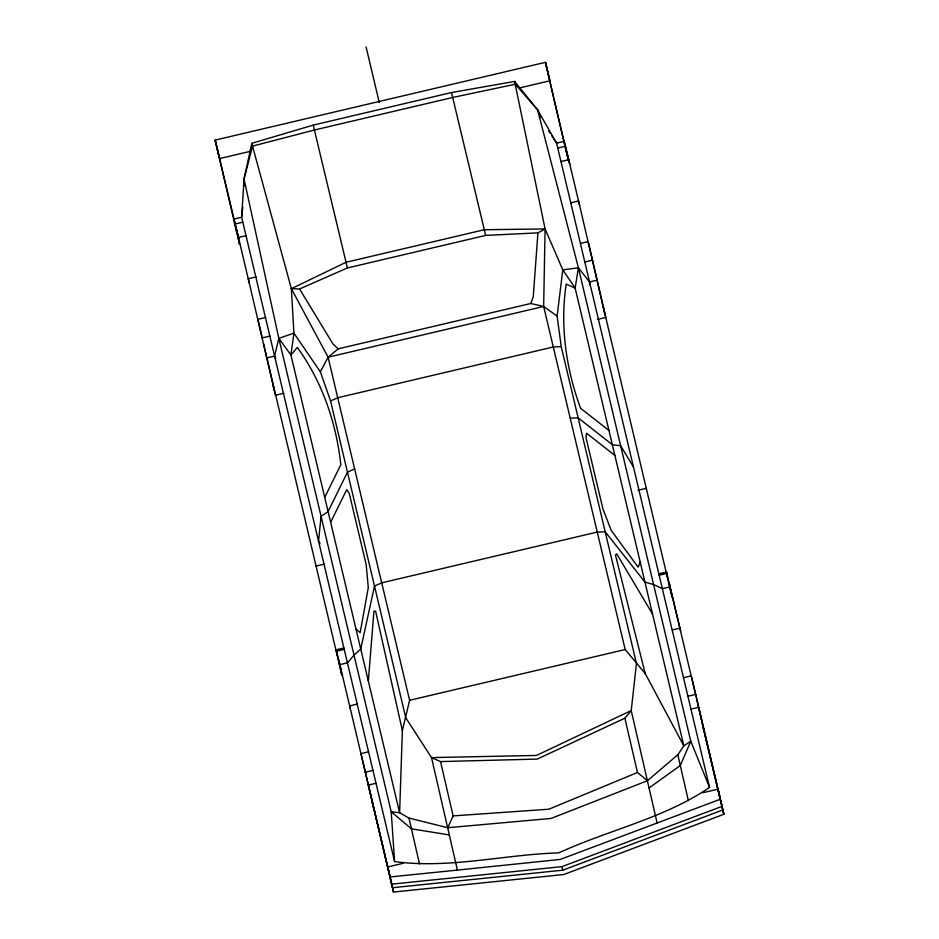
<?xml version="1.0" encoding="UTF-8"?>
<svg xmlns="http://www.w3.org/2000/svg" width="939" height="939" viewBox="0 0 939 939"><rect width="100%" height="100%" fill="white"/><g stroke="black" fill="none" stroke-linecap="round" stroke-linejoin="round"><path stroke-width="1.41" d="M251.805 143.315L252.532 146.108L244.046 178.973L278.813 338.333L391.211 811.766L399.615 812.751L408.981 818.069L447.774 827.729L551.017 818.444L647.499 780.696L677.841 754.756L683.827 745.836L645.163 673.463L625.186 649.542L543.658 306.466L545.09 228.94L514.619 81.435L451.506 92.538L313.227 125.098L251.805 143.315L244.046 178.973L241.64 217.273L394.603 861.579C449.065 869.033 504.313 854.513 558.811 852.87C608.284 830.029 664.178 818.397 709.544 787.422L556.592 143.115L537.589 109.851L514.619 81.435M537.589 109.851L578.401 267.791L690.787 741.235L683.827 745.836L575.138 288.073L562.79 269.88L545.09 228.94L484.289 229.738L346.022 262.286L291.348 288.684L328.087 357.219L409.615 700.294L402.373 730.636L399.615 812.751L290.914 355.001L293.93 333.181L291.348 288.684L252.532 146.108L314.483 130.005L452.751 97.445L515.347 84.228L537.589 109.851L540.993 117.34M545.09 228.94L537.93 232.86L533.246 296.912L530.77 303.497L338.24 348.827L328.087 357.219L320.363 371.832L330.551 400.941L405.765 717.76L431.506 757.597L457.41 870.101L560.325 859.42L720.413 799.183L718.077 789.171L702.712 792.786M368.346 681.045L373.957 611.043L375.67 611.359L402.373 730.636M242.778 207.143L241.64 217.273L233.952 219.08L233.752 218.411L239.562 244.375L236.311 228.999L239.433 241.793M657.136 823.069L631.231 710.577L636.454 663.439L561.24 346.632L557.109 316.091L562.79 269.88L578.401 267.791L589.551 281.946L589.61 284.846M578.401 267.791L575.138 288.073L566.17 284.118C559.926 325.939 566.029 368.804 580.584 408.289L608.942 430.461M275.796 358.733L274.599 356.104L278.813 338.333L293.93 333.181L320.363 371.832M640.21 562.168L638.109 567.144L611.219 530.394L602.944 508.985L586.042 437.797L586.499 433.208L614.857 455.38M447.774 827.729L453.126 815.909L440.532 761.588L431.506 757.597L536.439 755.449L631.231 710.577L624.881 718.182L537.261 759.088L440.532 761.588M324.718 497.388L340.822 464.735C336.268 422.832 322.218 381.692 297.311 347.418L290.914 355.001L278.813 338.333M330.634 522.295L346.737 489.653L349.296 493.538L366.198 564.726L368.299 587.579L360.177 632.581L355.987 629.095M566.522 151.402L569.738 164.02M649.107 787.915L680.294 765.531L690.787 741.235L709.544 787.422M330.551 400.941L337.782 397.725L553.353 346.972L561.24 346.632M354.684 468.913L347.453 472.141L328.098 511.626L321.068 516.321L318.544 541.204L320.058 543.704M291.348 288.684L299.553 288.989L347.395 267.967L485.663 235.407L537.93 232.86M647.499 780.696L637.487 772.504L548.857 809.207L453.126 815.909M403.124 863.328L387.76 866.943L391.716 884.162L561.933 866.638L722.021 806.39L698.639 707.302L690.951 709.109M391.716 884.162L392.561 887.719L562.778 870.195L722.866 809.946L722.021 806.39M250.009 151.402L219.597 158.562L215.16 140.099L545.477 62.326L549.902 80.789L519.478 87.961M236.698 232.25L215.16 140.099L235.208 223.987L242.884 222.179M557.836 148.022L565.513 146.214L579.563 205.289M235.208 223.987L238.459 237.461L246.147 235.654M561.088 161.496L568.776 159.689M255.96 276.923L248.283 278.73L275.456 395.225L283.836 393.253M570.912 202.777L578.588 200.958L604.516 312.546M265.584 317.523L257.896 319.33L262.251 337.899L269.927 336.092M580.525 243.365L588.213 241.558L605.772 317.452L597.392 319.436M584.88 261.934L592.556 260.126M266.911 357.912L274.599 356.104M589.551 281.946L597.227 280.139M328.087 357.219L543.658 306.466L557.109 316.091M316.02 566.1L324.401 564.116M637.957 490.299L646.337 488.327M337.148 655.082L336.209 649.8L343.897 647.992M658.838 573.846L666.526 572.027L696.104 696.621M336.209 649.8L336.608 651.15L344.296 649.342M659.248 575.184L666.925 573.377M336.608 651.15L339.871 664.624L347.547 662.817L354.026 655.14L360.74 649.002L374.497 586.053L381.727 582.826L597.298 532.073L605.186 531.732L644.964 582.086L653.603 584.61L662.5 588.659L670.188 586.852M357.372 704.086L349.684 705.893L393.523 892.05L563.752 874.526L723.84 814.277L722.866 809.946M672.324 629.94L680 628.121M409.615 700.294L625.186 649.542M368.675 751.81L360.999 753.618L393.523 892.05L392.561 887.719M683.627 677.653L691.315 675.845L723.84 814.277L704.778 734.685M365.341 772.187L373.029 770.379M687.982 696.222L695.658 694.414M376.011 783.267L368.323 785.074L390.096 876.956L457.41 870.101M570.255 418.16L578.142 417.82L612.322 444.699L620.644 445.779L633.496 467.047M449.382 834.935L411.435 828.832L391.211 811.766L394.603 861.579M530.77 303.497L543.658 306.466M338.24 348.827L333.04 344.061L299.553 288.989M548.622 130.897L550.207 133.338M551.803 135.791L556.592 143.115L564.269 141.308L565.513 146.214M652.57 614.129L616.747 553.881L615.432 554.914L645.163 673.463M451.506 92.538L485.663 235.407M313.227 125.098L347.395 267.967M340.834 668.955L338.744 660.481L341.819 675.094L263.53 343.674M680.646 631.008L669.061 582.708L670.587 590.291M238.459 237.461L249.246 283.062M339.871 664.624L350.329 708.781M696.421 698.017L704.203 731.727M567.966 158.515L553.693 98.196M603.237 306.783L672.124 597.321M561.933 866.638L562.778 870.195M366.093 46.95L379.297 102.586M372.196 802.387L373.886 809.5M553.376 96.799L545.477 62.326L567.015 154.477M624.881 718.182L637.487 772.504M688.346 800.615L677.841 754.756M419.487 863.915L408.981 818.069M702.513 724.615L704.438 733.265M670.833 591.558L671.35 593.859M272.92 384.556L274.211 390.319M566.827 152.787L568.964 162.459M666.526 572.027L667.453 577.309M244.046 178.973L244.14 185.852"/></g></svg>
